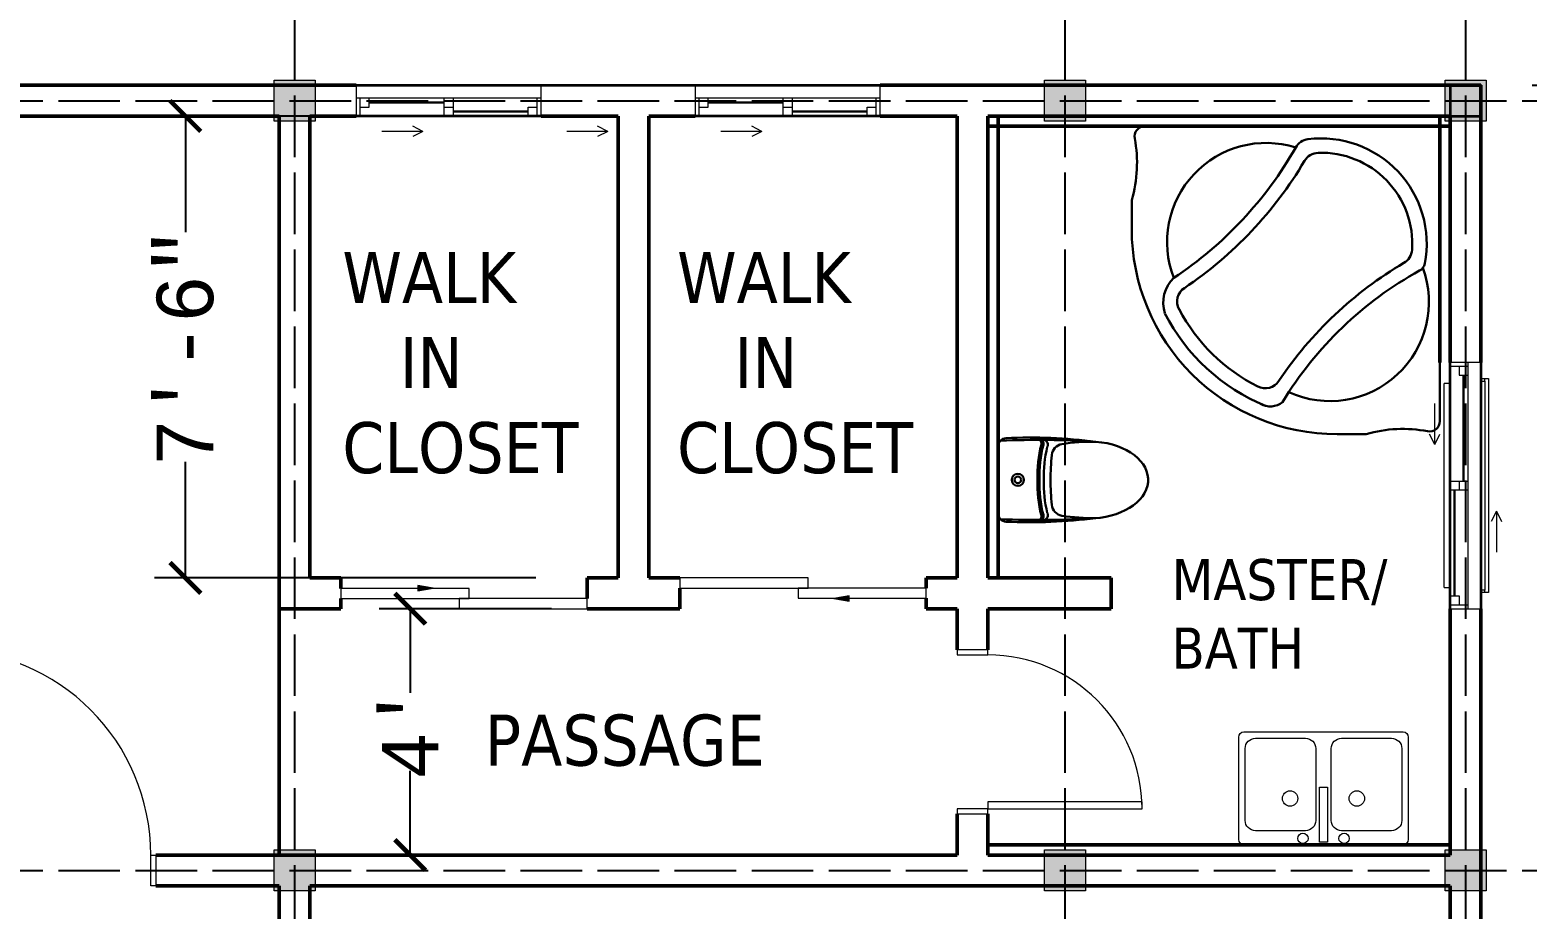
# Model space of a CAD drawing. Header units: inches. Extents: x 8351 to 42256, y 21052 to 33437.
# Drawn here: x 41758.7 to 42050.2, y 33060.2 to 33231.5 of the extents above; entities that cross this region are included whole.
import ezdxf

# ---------------------------------------------------------------- set-up
doc = ezdxf.new("R2010")
doc.units = ezdxf.units.IN
doc.header["$MEASUREMENT"] = 0
doc.linetypes.add('ACAD_ISO02W100', pattern=[15, 12, -3])
for name, color, linetype, lineweight in [('A-COLS', 52, 'Continuous', 9), ('A-DETL-GENF', 92, 'Continuous', 9), ('A-DIM', 7, 'Continuous', 25), ('A-DOOR', 10, 'Continuous', 13), ('A-DOOR-FRAM', 31, 'Continuous', 20), ('A-GENM', 13, 'Continuous', 9), ('A-GLAZ', 160, 'Continuous', 13), ('A-PLUMBING', 6, 'Continuous', 30), ('A-TEXT', 7, 'Continuous', 25), ('A-WALL', 7, 'Continuous', 35), ('P-SANR-FIXT', 220, 'Continuous', 9)]:
    doc.layers.add(name, color=color, linetype=linetype, lineweight=lineweight)
doc.layers.add('A-G-BEAM', color=8, linetype='ACAD_ISO02W100')
doc.styles.add('PDF Tahoma', font='tahoma.ttf')
doc.styles.get("Standard").update_dxf_attribs({"font": 'consolab.ttf', "height": 11})
doc.dimstyles.get("Standard").update_dxf_attribs({"dimtxt": 11, "dimasz": 6, "dimexe": 6, "dimexo": 16, "dimgap": 0.09, "dimtad": 0, "dimdec": 0, "dimzin": 0, "dimdsep": 46, "dimlunit": 4, "dimtxsty": 'Standard', "dimblk": 'ARCHTICK', "dimcen": 0.09, "dimclrd": 256, "dimclre": 256, "dimclrt": 256, "dimadec": 0, "dimazin": 0, "dimtfac": 1, "dimtdec": 0, "dimtix": 1, "dimtofl": 0, "dimtmove": 0, "dimatfit": 2, "dimldrblk": 'ARCHTICK', "dimfxl": 1, "dimtolj": 1, "dimtzin": 0, "dimlwd": -1, "dimlwe": -1, "dimarcsym": 0})

# ---------------------------------------------------------------- blocks, each defined once
blk = doc.blocks.new('M_Window-Sliding-Double - 1500 x 1200mm-330903-D-FIRST-FLOOR')
at = {"layer": 'A-GLAZ'}
for q in [(16, 6.85), (16, 4.85), (22, 5.85)]:
    blk.add_line((14, 5.85), q, dxfattribs=at)
blk = doc.blocks.new('M_Window-Sliding-Double - 1500 x 1200mm 5-331504-D-FIRST-FLOOR')
at = {"layer": 'A-GLAZ'}
for q in [(7, 6.85), (7, 4.85), (13, 5.85)]:
    blk.add_line((5, 5.85), q, dxfattribs=at)
blk = doc.blocks.new('M_Trim-Window-Exterior-Flat - with Sill-331507-D-FIRST-FLOOR')
at = {"layer": 'A-GENM'}
for p, q in [((-285.22, 579.13), (-285.22, 579.88)), ((-285.22, 579.88), (-243.49, 579.88)), ((-285.22, 578.38), (-285.22, 579.13)), ((-284.72, 579.13), (-285.22, 579.13)), ((-284.72, 579.13), (-243.99, 579.13)), ((-284.72, 578.38), (-284.72, 579.13)), ((-243.49, 579.13), (-243.99, 579.13)), ((-243.99, 579.13), (-243.99, 578.38)), ((-243.49, 579.88), (-243.49, 579.13)), ((-243.49, 579.13), (-243.49, 578.38))]:
    blk.add_line(p, q, dxfattribs=at)
blk = doc.blocks.new('M_Trim-Window-Interior-Flat - Picture Frame-331508-D-FIRST-FLOOR')
at = {"layer": 'A-GENM'}
for p, q in [((-284.22, 572.38), (-284.22, 571.2)), ((-244.49, 571.2), (-244.49, 572.38)), ((-244.49, 571.2), (-284.22, 571.2))]:
    blk.add_line(p, q, dxfattribs=at)
blk = doc.blocks.new('M_Window-Sliding-Double - 1500 x 1200mm 6-338742-D-FIRST-FLOOR')
at = {"layer": 'A-GLAZ'}
for p, q in [((5, 5.85), (7, 6.85)), ((5, 5.85), (7, 4.85)), ((5, 5.85), (13, 5.85)), ((18, 2.85), (-18, 2.85)), ((-18, -3.15), (18, -3.15))]:
    blk.add_line(p, q, dxfattribs=at)
at = {"layer": 'A-GLAZ', "lineweight": 20}
for p, q in [((-18, 2.85), (-18, -3.15)), ((-18, 2.85), (-15.5, 2.85)), ((-17.25, 2.85), (-17.25, -0.65)), ((-15.5, 1.1), (-17.25, 1.1)), ((-15.5, 2.85), (-15.5, 1.1)), ((-0.875, -0.65), (-0.875, 2.85)), ((-0.875, 2.85), (0.875, 2.85)), ((0.875, 1.1), (-0.875, 1.1)), ((0.875, 2.85), (0.875, -0.65)), ((15.5, 1.1), (15.5, -0.65)), ((17.25, 1.1), (15.5, 1.1)), ((17.25, 2.85), (18, 2.85)), ((17.25, 2.85), (17.25, -0.65)), ((18, -3.15), (18, 2.85)), ((-18, -0.65), (-17.25, -0.65)), ((-0.875, -0.65), (0.875, -0.65)), ((15.5, -0.65), (18, -0.65))]:
    blk.add_line(p, q, dxfattribs=at)
at = {"layer": 'A-GLAZ', "lineweight": 9}
for p, q in [((-15.5, 2.85), (-0.875, 2.85)), ((0.875, 2.85), (17.25, 2.85)), ((-17.25, -0.65), (-0.875, -0.65)), ((0.875, -0.65), (15.5, -0.65))]:
    blk.add_line(p, q, dxfattribs=at)
at = {"layer": 'A-GLAZ', "lineweight": 30}
for p, q in [((-15.5, 1.975), (-0.875, 1.975)), ((0.875, 0.225), (15.5, 0.225))]:
    blk.add_line(p, q, dxfattribs=at)
blk = doc.blocks.new('M_Window-Sliding-Double - 1500 x 1200mm 7-338859-D-FIRST-FLOOR')
at = {"layer": 'A-GLAZ'}
for p, q in [((8, 5.85), (10, 6.85)), ((8, 5.85), (10, 4.85)), ((8, 5.85), (16, 5.85)), ((24, 2.85), (-24, 2.85)), ((-24, -3.15), (24, -3.15))]:
    blk.add_line(p, q, dxfattribs=at)
at = {"layer": 'A-GLAZ', "lineweight": 20}
for p, q in [((-24, 2.85), (-24, -3.15)), ((-24, 2.85), (-21.5, 2.85)), ((-23.25, 2.85), (-23.25, -0.65)), ((-21.5, 1.1), (-23.25, 1.1)), ((-21.5, 2.85), (-21.5, 1.1)), ((-0.875, -0.65), (-0.875, 2.85)), ((-0.875, 2.85), (0.875, 2.85)), ((0.875, 1.1), (-0.875, 1.1)), ((0.875, 2.85), (0.875, -0.65)), ((21.5, 1.1), (21.5, -0.65)), ((23.25, 1.1), (21.5, 1.1)), ((23.25, 2.85), (24, 2.85)), ((23.25, 2.85), (23.25, -0.65)), ((24, -3.15), (24, 2.85)), ((-24, -0.65), (-23.25, -0.65)), ((-0.875, -0.65), (0.875, -0.65)), ((21.5, -0.65), (24, -0.65))]:
    blk.add_line(p, q, dxfattribs=at)
at = {"layer": 'A-GLAZ', "lineweight": 9}
for p, q in [((-21.5, 2.85), (-0.875, 2.85)), ((0.875, 2.85), (23.25, 2.85)), ((-23.25, -0.65), (-0.875, -0.65)), ((0.875, -0.65), (21.5, -0.65))]:
    blk.add_line(p, q, dxfattribs=at)
at = {"layer": 'A-GLAZ', "lineweight": 30}
for p, q in [((-21.5, 1.975), (-0.875, 1.975)), ((0.875, 0.225), (21.5, 0.225))]:
    blk.add_line(p, q, dxfattribs=at)
blk = doc.blocks.new('M_Door-Double-Sliding - 1700 x 2000mm-325327-D-FIRST-FLOOR')
at = {"layer": 'A-DETL-GENF', "lineweight": 13}
blk.add_hatch(color=256, dxfattribs=at).paths.add_polyline_path([(9.01, 4.53), (6, 4), (9.01, 3.47)], flags=0)
at = {"layer": 'A-DETL-GENF'}
for p, q in [((9.01, 4.53), (6, 4)), ((18, 4), (6, 4)), ((6, 4), (9.01, 3.47)), ((9.01, 3.47), (9.01, 4.53))]:
    blk.add_line(p, q, dxfattribs=at)
at = {"layer": 'A-DOOR', "lineweight": 20}
for p, q in [((0.98, 8), (-24, 8)), ((-24, 8), (-24, 6.03)), ((-24, 6.03), (0.98, 6.03)), ((24, 6.03), (-0.98, 6.03)), ((-0.98, 6.03), (-0.98, 4.06)), ((0.98, 6.03), (0.98, 8)), ((24, 4.06), (24, 6.03)), ((-0.98, 4.06), (24, 4.06))]:
    blk.add_line(p, q, dxfattribs=at)
blk = doc.blocks.new('M_Door-Interior-Single-6_Panel-Wood - M_Door-Interior-Single-6_Panel-Wood-V3-D-FIRST-FLOOR')
at = {"layer": 'A-DOOR', "lineweight": 20}
for p, q in [((18.62, -2.88), (20, -2.88)), ((18.62, -42.88), (18.62, -2.88)), ((20, -2.88), (20, -42.88)), ((20, -42.88), (18.62, -42.88))]:
    blk.add_line(p, q, dxfattribs=at)
at = {"layer": 'A-DOOR', "lineweight": 9}
blk.add_arc((20, -2.88), 40, 180, 270, dxfattribs=at)
at = {"layer": 'A-DOOR-FRAM'}
for p, q in [((-20.98, 3.13), (-20, 3.13)), ((-20.98, -2.88), (-20.98, 3.13)), ((-20, 3.13), (-20, -2.88)), ((20, 3.13), (20.98, 3.13)), ((20, -2.88), (20, 3.13)), ((20.98, 3.13), (20.98, -2.88)), ((-20, -2.88), (-20.98, -2.88)), ((20.98, -2.88), (20, -2.88))]:
    blk.add_line(p, q, dxfattribs=at)
blk = doc.blocks.new('M_Door-Interior-Single-Full Glass-Wood - M_Door-Interior-Single-Full Glass-Wood-341099-D-FIRST-FLOOR')
at = {"layer": 'A-DOOR', "lineweight": 20}
for p, q in [((15, 32.88), (13.62, 32.88)), ((13.62, 32.88), (13.62, 2.88)), ((15, 2.88), (15, 32.88)), ((13.62, 2.88), (15, 2.88))]:
    blk.add_line(p, q, dxfattribs=at)
at = {"layer": 'A-DOOR', "lineweight": 9}
blk.add_arc((15, 2.88), 30, 90, 180, dxfattribs=at)
at = {"layer": 'A-DOOR-FRAM'}
for p, q in [((-15, 2.88), (-15.98, 2.88)), ((-15.98, 2.88), (-15.98, -3.13)), ((-15, -3.13), (-15, 2.88)), ((15, 2.88), (15, -3.13)), ((15.98, 2.88), (15, 2.88)), ((15.98, -3.13), (15.98, 2.88)), ((-15.98, -3.13), (-15, -3.13)), ((15, -3.13), (15.98, -3.13))]:
    blk.add_line(p, q, dxfattribs=at)
blk = doc.blocks.new('Sink-Double-2D - 33_ x 22_-551010-UPPER-FLOOR')
at = {"layer": 'P-SANR-FIXT'}
for p, q in [((-3.44, 25), (-3.44, 5)), ((-3.44, 25), (-3.44, 5)), ((28.56, 26), (-2.44, 26)), ((28.56, 26), (-2.44, 26)), ((9.56, 24.75), (-0.19, 24.75)), ((26.31, 24.75), (16.56, 24.75)), ((29.56, 5), (29.56, 25)), ((29.56, 5), (29.56, 25)), ((-2.19, 22.75), (-2.19, 8.75)), ((11.56, 8.75), (11.56, 22.75)), ((14.56, 22.75), (14.56, 8.75)), ((28.31, 8.75), (28.31, 22.75)), ((13.81, 15.25), (12.31, 15.25)), ((12.31, 15.25), (12.31, 4.5)), ((13.81, 4.5), (13.81, 15.25)), ((-0.19, 6.75), (9.56, 6.75)), ((16.56, 6.75), (26.31, 6.75)), ((-2.44, 4), (28.56, 4)), ((-2.44, 4), (28.56, 4)), ((12.31, 4.5), (13.81, 4.5))]:
    blk.add_line(p, q, dxfattribs=at)
for centre, radius, start, end in [((-2.44, 25), 1, 90, 180), ((-2.44, 25), 1, 90, 180), ((-0.19, 22.75), 2, 90, 180), ((9.56, 22.75), 2, 360, 90), ((16.56, 22.75), 2, 90, 180), ((26.31, 22.75), 2, 0, 90), ((28.56, 25), 1, 0, 90), ((28.56, 25), 1, 0, 90), ((6.56, 13.02), 1.5, 360, 180), ((6.56, 13.02), 1.5, 180, 360), ((19.56, 13.02), 1.5, 360, 180), ((19.56, 13.02), 1.5, 180, 360), ((-0.19, 8.75), 2, 180, 270), ((9.56, 8.75), 2, 270, 0), ((16.56, 8.75), 2, 180, 270), ((26.31, 8.75), 2, 270, 0), ((9.06, 5.25), 1, 360, 180), ((17.06, 5.25), 1, 0, 180), ((-2.44, 5), 1, 180, 270), ((-2.44, 5), 1, 180, 270), ((9.06, 5.25), 1, 180, 360), ((17.06, 5.25), 1, 180, 360), ((28.56, 5), 1, 270, 360), ((28.56, 5), 1, 270, 0)]:
    blk.add_arc(centre, radius, start, end, dxfattribs=at)
blk = doc.blocks.new('_ArchTick')
at = {"color": 0, "linetype": 'ByBlock', "const_width": 0.15}
blk.add_lwpolyline([(-0.5, -0.5), (0.5, 0.5)], dxfattribs=at)
blk = doc.blocks.new('*D168')
at = {"layer": 'A-DIM', "transparency": 16777216}
for p, q in [((42051.2, 33220.72), (42095.2, 33220.72)), ((42089.2, 33220.72), (42089.2, 33216.38)), ((42089.2, 33166.72), (42089.2, 33171.06)), ((42057.2, 33166.72), (42095.2, 33166.72))]:
    blk.add_line(p, q, dxfattribs=at)
at = {"layer": 'Defpoints', "color": 0, "transparency": 16777216}
for p in [(42035.2, 33220.72), (42041.2, 33166.72), (42089.2, 33166.72)]:
    blk.add_point(p, dxfattribs=at)
at = {"layer": 'A-DIM', "transparency": 16777216, "xscale": 6, "yscale": 6, "zscale": 6}
for p, rotation in [((42089.2, 33220.72), 90), ((42089.2, 33166.72), 270)]:
    blk.add_blockref('_ArchTick', p, dxfattribs=dict(at, rotation=rotation))
at = {"layer": 'A-DIM', "transparency": 16777216, "insert": (42089.2, 33193.72), "char_height": 11, "attachment_point": 5, "rotation": 90}
blk.add_mtext('\\A1;4\'-6"', dxfattribs=at)
blk = doc.blocks.new('*D169')
at = {"layer": 'A-DIM', "transparency": 16777216}
for p, q in [((42057.2, 33166.72), (42095.2, 33166.72)), ((42089.2, 33166.72), (42089.2, 33150.33)), ((42089.2, 33118.72), (42089.2, 33135.11)), ((42057.2, 33118.72), (42095.2, 33118.72))]:
    blk.add_line(p, q, dxfattribs=at)
at = {"layer": 'Defpoints', "color": 0, "transparency": 16777216}
for p in [(42041.2, 33166.72), (42041.2, 33118.72), (42089.2, 33118.72)]:
    blk.add_point(p, dxfattribs=at)
at = {"layer": 'A-DIM', "transparency": 16777216, "xscale": 6, "yscale": 6, "zscale": 6}
for p, rotation in [((42089.2, 33166.72), 90), ((42089.2, 33118.72), 270)]:
    blk.add_blockref('_ArchTick', p, dxfattribs=dict(at, rotation=rotation))
at = {"layer": 'A-DIM', "transparency": 16777216, "insert": (42089.2, 33142.72), "char_height": 11, "attachment_point": 5, "rotation": 90}
blk.add_mtext("\\A1;4'", dxfattribs=at)
blk = doc.blocks.new('*D170')
at = {"layer": 'A-DIM', "transparency": 16777216}
for p, q in [((42057.2, 33118.72), (42095.2, 33118.72)), ((42089.2, 33118.72), (42089.2, 33102.13)), ((42089.2, 33040.72), (42089.2, 33057.3)), ((42057.2, 33040.72), (42095.2, 33040.72))]:
    blk.add_line(p, q, dxfattribs=at)
at = {"layer": 'Defpoints', "color": 0, "transparency": 16777216}
for p in [(42041.2, 33118.72), (42041.2, 33040.72), (42089.2, 33040.72)]:
    blk.add_point(p, dxfattribs=at)
at = {"layer": 'A-DIM', "transparency": 16777216, "xscale": 6, "yscale": 6, "zscale": 6}
for p, rotation in [((42089.2, 33118.72), 90), ((42089.2, 33040.72), 270)]:
    blk.add_blockref('_ArchTick', p, dxfattribs=dict(at, rotation=rotation))
at = {"layer": 'A-DIM', "transparency": 16777216, "insert": (42089.2, 33079.72), "char_height": 11, "attachment_point": 5, "rotation": 90}
blk.add_mtext('\\A1;6\'-6"', dxfattribs=at)
blk = doc.blocks.new('*D177')
at = {"layer": 'A-DIM', "transparency": 16777216}
for p, q in [((41860.2, 33118.72), (41826.7, 33118.72)), ((41832.7, 33118.72), (41832.7, 33102.33)), ((41832.7, 33070.72), (41832.7, 33087.11)), ((41860.2, 33070.72), (41826.7, 33070.72))]:
    blk.add_line(p, q, dxfattribs=at)
at = {"layer": 'Defpoints', "color": 0, "transparency": 16777216}
for p in [(41876.2, 33118.72), (41832.7, 33070.72), (41876.2, 33070.72)]:
    blk.add_point(p, dxfattribs=at)
at = {"layer": 'A-DIM', "transparency": 16777216, "xscale": 6, "yscale": 6, "zscale": 6}
for p, rotation in [((41832.7, 33118.72), 90), ((41832.7, 33070.72), 270)]:
    blk.add_blockref('_ArchTick', p, dxfattribs=dict(at, rotation=rotation))
at = {"layer": 'A-DIM', "transparency": 16777216, "insert": (41832.7, 33094.72), "char_height": 11, "attachment_point": 5, "rotation": 90}
blk.add_mtext("\\A1;4'", dxfattribs=at)
blk = doc.blocks.new('*D178')
at = {"layer": 'A-DIM', "transparency": 16777216}
for p, q in [((41857.2, 33214.72), (41782.93, 33214.72)), ((41788.93, 33214.72), (41788.93, 33192.1)), ((41788.93, 33124.72), (41788.93, 33147.34)), ((41857.2, 33124.72), (41782.93, 33124.72))]:
    blk.add_line(p, q, dxfattribs=at)
at = {"layer": 'Defpoints', "color": 0, "transparency": 16777216}
for p in [(41873.2, 33214.72), (41788.93, 33124.72), (41873.2, 33124.72)]:
    blk.add_point(p, dxfattribs=at)
at = {"layer": 'A-DIM', "transparency": 16777216, "xscale": 6, "yscale": 6, "zscale": 6}
for p, rotation in [((41788.93, 33214.72), 90), ((41788.93, 33124.72), 270)]:
    blk.add_blockref('_ArchTick', p, dxfattribs=dict(at, rotation=rotation))
at = {"layer": 'A-DIM', "transparency": 16777216, "insert": (41788.93, 33169.72), "char_height": 11, "attachment_point": 5, "rotation": 90}
blk.add_mtext('\\A1;7\'-6"', dxfattribs=at)

msp = doc.modelspace()

# ---------------------------------------------------------------- hatches: boundary and pattern name
at = {"layer": 'A-COLS'}
h = msp.add_hatch(color=1, dxfattribs=at)
h.dxf.hatch_style = 1
h.paths.add_polyline_path([(41814.2, 33213.72), (41814.2, 33221.72), (41806.2, 33221.72), (41806.2, 33213.72)])
h = msp.add_hatch(color=1, dxfattribs=at)
h.dxf.hatch_style = 1
h.paths.add_polyline_path([(41964.2, 33213.72), (41964.2, 33221.72), (41956.2, 33221.72), (41956.2, 33213.72)])
h = msp.add_hatch(color=1, dxfattribs=at)
h.dxf.hatch_style = 1
h.paths.add_polyline_path([(42042.2, 33213.72), (42042.2, 33221.72), (42034.2, 33221.72), (42034.2, 33213.72)])
h = msp.add_hatch(color=1, dxfattribs=at)
h.dxf.hatch_style = 1
h.paths.add_polyline_path([(41814.2, 33063.72), (41814.2, 33071.72), (41806.2, 33071.72), (41806.2, 33063.72)])
h = msp.add_hatch(color=1, dxfattribs=at)
h.dxf.hatch_style = 1
h.paths.add_polyline_path([(41964.2, 33063.72), (41964.2, 33071.72), (41956.2, 33071.72), (41956.2, 33063.72)])
h = msp.add_hatch(color=1, dxfattribs=at)
h.dxf.hatch_style = 1
h.paths.add_polyline_path([(42042.2, 33063.72), (42042.2, 33071.72), (42034.2, 33071.72), (42034.2, 33063.72)])

# ---------------------------------------------------------------- linework, layer by layer
at = {"layer": 'A-COLS', "color": 7}
for points in [[(41806.2, 33221.72), (41814.2, 33221.72), (41814.2, 33213.72), (41806.2, 33213.72)], [(41956.2, 33221.72), (41964.2, 33221.72), (41964.2, 33213.72), (41956.2, 33213.72)], [(42034.2, 33221.72), (42042.2, 33221.72), (42042.2, 33213.72), (42034.2, 33213.72)], [(41806.2, 33071.72), (41814.2, 33071.72), (41814.2, 33063.72), (41806.2, 33063.72)], [(41956.2, 33071.72), (41964.2, 33071.72), (41964.2, 33063.72), (41956.2, 33063.72)], [(42034.2, 33071.72), (42042.2, 33071.72), (42042.2, 33063.72), (42034.2, 33063.72)]]:
    msp.add_lwpolyline(points, close=True, dxfattribs=at)
at = {"layer": 'A-G-BEAM'}
for p, q in [((41810.2, 33413.72), (41810.2, 32332.72)), ((41960.2, 33413.72), (41960.2, 32332.72)), ((42038.2, 33413.72), (42038.2, 32332.72)), ((41284.2, 33217.72), (42234.2, 33217.72)), ((41284.2, 33067.72), (42234.2, 33067.72))]:
    msp.add_line(p, q, dxfattribs=at)
at = {"layer": 'A-PLUMBING'}
for p, q in [((42033.2, 33212.72), (41975.74, 33212.72)), ((42033.2, 33155.26), (42033.2, 33212.72)), ((41947.2, 33150.36), (41947.2, 33143.82)), ((41947.2, 33137.28), (41947.2, 33143.82))]:
    msp.add_line(p, q, dxfattribs=at)
msp.add_lwpolyline([(41973.2, 33198.36), (41973.2, 33192.72, 0.414214), (42013.2, 33152.72), (42018.84, 33152.72)], format="xyb", dxfattribs=at)
for radius in [1.18, 0.644]:
    msp.add_circle((41951.04, 33143.82), radius, dxfattribs=at)
for centre, radius, start, end in [((41975.74, 33210.72), 2, 90, 190.873), ((41948.77, 33205.54), 25.46, 343.621, 10.873), ((41999.37, 33190.19), 19.29, 72.6425, 201.2175), ((41940.36, 33245.34), 74.46, 303.4278, 330.4321), ((42007.91, 33207.02), 3.2, 97.2615, 150.4321), ((42010.1, 33189.84), 20.53, 349.1666, 97.2615), ((41940.36, 33245.34), 77.26, 303.8982, 329.3719), ((42009.6, 33204.35), 3.2, 91.9772, 149.3719), ((42010.1, 33189.84), 17.73, 356.1069, 91.9772), ((42024.59, 33188.85), 3.2, 300.3621, 356.1069), ((42063.86, 33121.82), 74.49, 120.3621, 146.3448), ((42011.78, 33178.47), 19.29, 245.4622, 20.2487), ((42028.29, 33186.35), 2, 298.8582, 349.1666), ((41986.17, 33178.34), 6.83, 134.5438, 197.532), ((42063.86, 33121.82), 71.69, 118.8582, 148.7688), ((41985.24, 33178.56), 3.2, 123.8982, 207.9935), ((42013.85, 33193.77), 38.4, 207.0951, 247.6082), ((42013.85, 33193.77), 35.6, 207.9935, 243.1101), ((41999.19, 33164.87), 3.2, 243.1101, 326.3448), ((42000.19, 33161.86), 3.73, 238.732, 309.5176), ((42026.02, 33128.31), 25.45, 79.1252, 106.3851), ((42031.2, 33155.26), 2, 259.1252, 0), ((41948.8, 33150.36), 1.6, 92.5999, 180), ((41955.08, 32979.16), 172.46, 86.3006, 92.4712), ((41953.4, 33048.97), 103.1, 82.8664, 92.5999), ((41978.93, 33144.77), 24.08, 165.6185, 182.2533), ((41954.91, 33150.96), 0.73, 343.3813, 66.4724), ((41955.28, 33150.88), 0.753, 342.3593, 95.9315), ((41978.93, 33144.77), 23.68, 165.6185, 182.2533), ((41978.15, 33144.77), 22.08, 165.6185, 182.4575), ((41955.91, 33150.7), 0.963, 332.2033, 71.9404), ((41960.03, 33148.45), 2.4, 100.4701, 174.6079), ((41965.94, 33107.28), 43.99, 89.6519, 98.297), ((42012.52, 33143.49), 55.13, 174.6079, 179.6591), ((41978.93, 33142.87), 24.08, 177.7467, 194.3815), ((41978.93, 33142.87), 23.68, 177.7467, 194.3815), ((41978.15, 33142.87), 22.08, 177.5425, 194.3815), ((42012.52, 33144.15), 55.13, 180.3409, 185.3921), ((41960.03, 33139.19), 2.4, 185.3921, 259.5299), ((41948.8, 33137.28), 1.6, 180, 267.4001), ((41955.08, 33308.48), 172.46, 267.5288, 273.6994), ((41953.4, 33238.67), 103.1, 267.4001, 277.1336), ((41955.28, 33136.76), 0.753, 264.0685, 17.6407), ((41954.91, 33136.68), 0.73, 293.5276, 16.6187), ((41955.91, 33136.94), 0.963, 288.0596, 27.7967), ((41965.94, 33180.36), 43.99, 261.703, 270.3481)]:
    msp.add_arc(centre, radius, start, end, dxfattribs=at)
msp.add_ellipse((41964.83, 33143.82), major_axis=(-11.57, 0), ratio=0.648116, start_param=1.570796, end_param=4.592942, dxfattribs=at)
at = {"layer": 'A-WALL'}
for p, q in [((41609.2, 33220.72), (41924.2, 33220.72)), ((41873.2, 33214.72), (41822.2, 33214.72)), ((41939.2, 33214.72), (41879.2, 33214.72)), ((42035.2, 33118.72), (42035.2, 33166.72)), ((42041.2, 33166.72), (42041.2, 32968.72))]:
    msp.add_line(p, q, dxfattribs=at)
at = {"layer": 'A-WALL', "lineweight": 50}
for p, q in [((41822.2, 33220.72), (41681.2, 33220.72)), ((42041.2, 33220.72), (41924.2, 33220.72)), ((42041.2, 33166.72), (42041.2, 33220.72)), ((41681.2, 33214.72), (41807.2, 33214.72)), ((41807.2, 33214.72), (41807.2, 33070.72)), ((41813.2, 33214.72), (41822.2, 33214.72)), ((41813.2, 33124.72), (41813.2, 33214.72)), ((41858.2, 33214.72), (41873.2, 33214.72)), ((41873.2, 33214.72), (41873.2, 33124.72)), ((41879.2, 33214.72), (41888.2, 33214.72)), ((41879.2, 33124.72), (41879.2, 33214.72)), ((41924.2, 33214.72), (41939.2, 33214.72)), ((41939.2, 33214.72), (41939.2, 33124.72)), ((41945.2, 33214.72), (42035.2, 33214.72)), ((41945.2, 33124.72), (41945.2, 33214.72)), ((41947.2, 33124.72), (41947.2, 33214.72)), ((42033.2, 33214.72), (42033.2, 33166.72)), ((42035.2, 33214.72), (42035.2, 33166.72)), ((41945.2, 33212.72), (42035.2, 33212.72)), ((41819.2, 33124.72), (41813.2, 33124.72)), ((41819.2, 33122.65), (41819.2, 33124.72)), ((41873.2, 33124.72), (41867.2, 33124.72)), ((41867.2, 33124.72), (41867.2, 33120.69)), ((41885.2, 33124.72), (41879.2, 33124.72)), ((41939.2, 33124.72), (41933.2, 33124.72)), ((41933.2, 33124.72), (41933.2, 33122.75)), ((41969.2, 33124.72), (41945.2, 33124.72)), ((41969.2, 33118.72), (41969.2, 33124.72)), ((41885.2, 33118.72), (41885.2, 33122.75)), ((41807.2, 33118.72), (41819.2, 33118.72)), ((41819.2, 33118.72), (41819.2, 33120.69)), ((41867.2, 33118.72), (41885.2, 33118.72)), ((41933.2, 33120.78), (41933.2, 33118.72)), ((41933.2, 33118.72), (41939.2, 33118.72)), ((41939.2, 33118.72), (41939.2, 33110.7)), ((41945.2, 33118.72), (41969.2, 33118.72)), ((41945.2, 33110.7), (41945.2, 33118.72)), ((42035.2, 33118.72), (42035.2, 33070.72)), ((42041.2, 33040.72), (42041.2, 33118.72)), ((41939.2, 33078.73), (41939.2, 33070.72)), ((41945.2, 33070.72), (41945.2, 33078.73)), ((42035.2, 33072.72), (41945.2, 33072.72)), ((41939.2, 33070.72), (41783.18, 33070.72)), ((42035.2, 33070.72), (41945.2, 33070.72)), ((41783.18, 33064.72), (41807.2, 33064.72)), ((41807.2, 33064.72), (41807.2, 33040.72)), ((41813.2, 33040.72), (41813.2, 33064.72)), ((41813.2, 33064.72), (42035.2, 33064.72)), ((41867.2, 33064.72), (42035.2, 33064.72)), ((42035.2, 33064.72), (42035.2, 33040.72))]:
    msp.add_line(p, q, dxfattribs=at)
at = {"layer": 'A-WALL'}
msp.add_lwpolyline([(42035.2, 33214.72), (42041.2, 33214.72), (42041.2, 33220.72), (42035.2, 33220.72)], close=True, dxfattribs=at)

# ---------------------------------------------------------------- block references
at = {"layer": 'A-DOOR'}
msp.add_blockref('M_Door-Double-Sliding - 1700 x 2000mm-325327-D-FIRST-FLOOR', (41909.2, 33116.72), dxfattribs=at)
for name, p, rotation in [('M_Door-Double-Sliding - 1700 x 2000mm-325327-D-FIRST-FLOOR', (41843.2, 33126.72), 180), ('M_Door-Interior-Single-6_Panel-Wood - M_Door-Interior-Single-6_Panel-Wood-V3-D-FIRST-FLOOR', (41762.2, 33067.84), 180), ('M_Door-Interior-Single-Full Glass-Wood - M_Door-Interior-Single-Full Glass-Wood-341099-D-FIRST-FLOOR', (41942.33, 33094.72), 269.9999999999999)]:
    msp.add_blockref(name, p, dxfattribs=dict(at, rotation=rotation))
at = {"layer": 'A-GENM', "rotation": 270.0000000000001}
for name in ['M_Trim-Window-Interior-Flat - Picture Frame-331508-D-FIRST-FLOOR', 'M_Trim-Window-Exterior-Flat - with Sill-331507-D-FIRST-FLOOR']:
    msp.add_blockref(name, (41462.82, 32878.36), dxfattribs=at)
at = {"layer": 'A-GLAZ'}
for name, p, rotation in [('M_Window-Sliding-Double - 1500 x 1200mm 6-338742-D-FIRST-FLOOR', (41840.2, 33217.57), 180), ('M_Window-Sliding-Double - 1500 x 1200mm 6-338742-D-FIRST-FLOOR', (41906.2, 33217.57), 180), ('M_Window-Sliding-Double - 1500 x 1200mm-330903-D-FIRST-FLOOR', (41885.2, 33217.57), 180), ('M_Window-Sliding-Double - 1500 x 1200mm 7-338859-D-FIRST-FLOOR', (42038.05, 33142.72), 89.99999999999991), ('M_Window-Sliding-Double - 1500 x 1200mm 5-331504-D-FIRST-FLOOR', (42038.35, 33142.72), 269.9999999999999)]:
    msp.add_blockref(name, p, dxfattribs=dict(at, rotation=rotation))
at = {"layer": 'A-PLUMBING', "xscale": -1}
msp.add_blockref('Sink-Double-2D - 33_ x 22_-551010-UPPER-FLOOR', (42023.6, 33068.72), dxfattribs=at)

# ---------------------------------------------------------------- texts
at = {"layer": 'A-TEXT', "color": 7, "char_height": 9.944, "attachment_point": 7, "style": 'PDF Tahoma'}
for s, insert, width in [('WALK\\P   IN\\PCLOSET', (41819.5, 33144.95), 68.0922), ('WALK\\P   IN\\PCLOSET', (41884.67, 33144.95), 68.0922), ('PASSAGE', (41847.24, 33087.95), 87.4659)]:
    msp.add_mtext(s, dxfattribs=dict(at, insert=insert, width=width))
at = {"layer": 'A-TEXT', "color": 7, "insert": (41980.94, 33107.06), "char_height": 8, "attachment_point": 7, "style": 'PDF Tahoma'}
msp.add_mtext('MASTER/\\PBATH', dxfattribs=at)

# ---------------------------------------------------------------- dimensions: what is measured, and where the dimension line sits
at = {"layer": 'A-DIM'}
for base, p1, p2, picture, middle in [((42089.2, 33166.72), (42035.2, 33220.72), (42041.2, 33166.72), '*D168', (42089.2, 33193.72)), ((41788.93, 33124.72), (41873.2, 33214.72), (41873.2, 33124.72), '*D178', (41788.93, 33169.72)), ((41832.7, 33070.72), (41876.2, 33118.72), (41876.2, 33070.72), '*D177', (41832.7, 33094.72))]:
    dim = msp.add_linear_dim(base=base, p1=p1, p2=p2, angle=90, dimstyle='Standard', dxfattribs=at)
    dim.commit()
    dim.dimension.update_dxf_attribs({"geometry": picture, "text_midpoint": middle})
for base, p1, p2, picture, middle in [((42089.2, 33118.72), (42041.2, 33166.72), (42041.2, 33118.72), '*D169', (42089.2, 33142.72)), ((42089.2, 33040.72), (42041.2, 33118.72), (42041.2, 33040.72), '*D170', (42089.2, 33079.72))]:
    dim = msp.add_linear_dim(base=base, p1=p1, p2=p2, angle=90, dimstyle='Standard', override={"dimtmove": 1}, dxfattribs=at)
    dim.commit()
    dim.dimension.update_dxf_attribs({"geometry": picture, "text_midpoint": middle})

doc.saveas('drawing.dxf')
